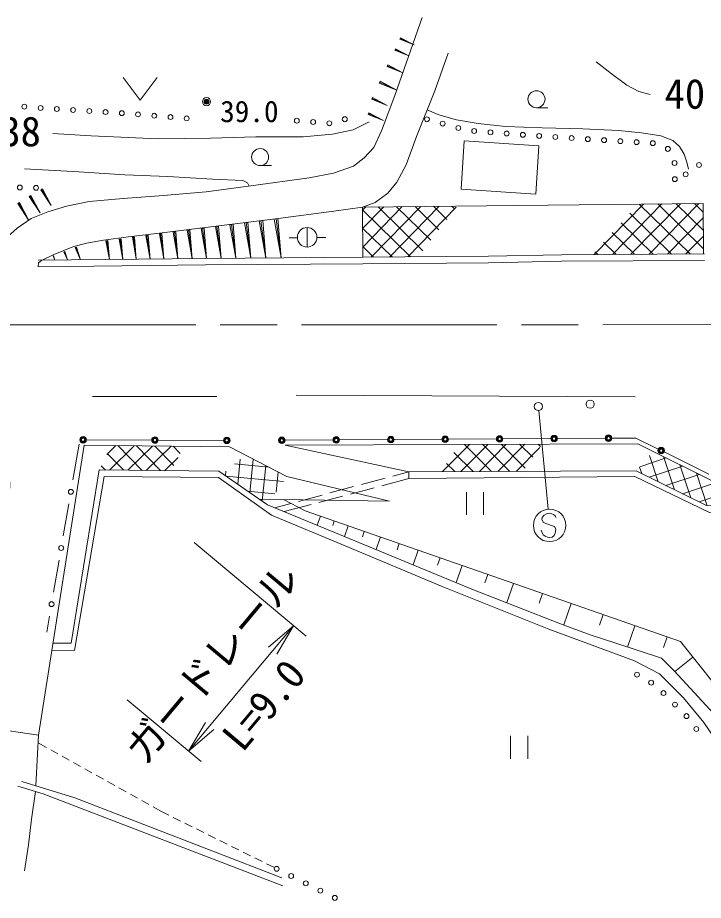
# Model space of a CAD drawing. Units: millimetres at full size, sheet at 1:1000; details may follow other scales. Extents: x 40000 to 680000, y 20000 to 380000.
# Drawn here: x 268504 to 310631, y 260860 to 315079 of the extents above; entities that cross this region are included whole.
import ezdxf
from ezdxf.enums import TextEntityAlignment as Align

# ---------------------------------------------------------------- set-up
doc = ezdxf.new("R2010")
doc.units = ezdxf.units.MM
doc.header["$LTSCALE"] = 1000
doc.header["$PDMODE"] = 32
doc.header["$PDSIZE"] = 500
doc.linetypes.add('CHAIN', pattern=[18.5, 12, -1.5, 3.5, -1.5])
for name, color, linetype, lineweight in [('M-BMK', 2, 'CHAIN', 13), ('M-STR-HTXT', 7, 'Continuous', 13), ('M-STR-STRC', 7, 'Continuous', 13), ('M-WORK', 1, 'Continuous', 13)]:
    doc.layers.add(name, color=color, linetype=linetype, lineweight=lineweight)
doc.styles.add('ＭＳ ゴシック', font='')
doc.styles.get('ＭＳ ゴシック').set_extended_font_data('MS Gothic')

# ---------------------------------------------------------------- blocks, each defined once
blk = doc.blocks.new('open_arrow')
at = {"color": 0, "linetype": 'Continuous', "lineweight": -2}
blk.add_lwpolyline([(7.5, 1.25), (0, 0), (7.5, -1.25)], dxfattribs=at)

msp = doc.modelspace()

# ---------------------------------------------------------------- hatches: boundary and pattern name
at = {"layer": 'M-WORK'}
h = msp.add_hatch(dxfattribs=at)
h.set_pattern_fill('USER', color=256, style=0, pattern_type=2)
h.set_pattern_definition([(45.596, (307412, 301803), (-571.54, 559.77), []), (135.596, (307412, 301803), (-559.77, -571.54), [])])
h.paths.add_polyline_path([(306611, 303622), (310629, 303664), (310636, 300571), (303805, 300528)])
h = msp.add_hatch(dxfattribs=at)
h.set_pattern_fill('USER', color=256, style=0, pattern_type=2)
h.set_pattern_definition([(45.596, (291414, 301591), (-571.54, 559.77), []), (135.596, (291414, 301591), (-559.77, -571.54), [])])
h.paths.add_polyline_path([(289685, 303446), (295514, 303507), (293112, 300391), (289709, 300364)])
h = msp.add_hatch(dxfattribs=at)
h.set_pattern_fill('USER', color=256, style=0, pattern_type=2)
h.set_pattern_definition([(224.347, (277422, 288260), (559.2, -572.1), []), (314.347, (277422, 288260), (572.1, 559.2), [])])
h.paths.add_polyline_path([(277946, 287248), (273514, 287298), (274248, 288794), (278719, 288748)])
h = msp.add_hatch(dxfattribs=at)
h.set_pattern_fill('USER', color=256, style=0, pattern_type=2)
h.set_pattern_definition([(45.21, (296675, 288143), (-567.76, 563.6), []), (135.21, (296675, 288143), (-563.6, -567.76), [])])
h.paths.add_polyline_path([(295640, 288862), (300733, 288881), (299533, 287213), (294523, 287193)])
h = msp.add_hatch(dxfattribs=at)
h.set_pattern_fill('USER', color=256, style=0, pattern_type=2)
h.set_pattern_definition([(84.45, (282861, 286769), (-796.25, 77.39), []), (174.45, (282861, 286769), (-77.39, -796.25), [])])
h.paths.add_polyline_path([(281093, 287063), (282494, 288215), (285050, 286904), (283855, 285153)])
h = msp.add_hatch(dxfattribs=at)
h.set_pattern_fill('USER', color=256, style=0, pattern_type=2)
h.set_pattern_definition([(18.402, (308477, 287232), (-252.55, 759.09), []), (108.402, (308477, 287232), (-759.09, -252.55), [])])
h.paths.add_polyline_path([(307530, 288444), (311625, 286394), (310871, 285087), (306509, 287240)])

# ---------------------------------------------------------------- linework, layer by layer
at = {"layer": 'M-BMK'}
msp.add_line((267449, 296211), (367231, 296236), dxfattribs=at)
at = {"layer": 'M-STR-HTXT'}
for p, q in [((279353, 282833), (286220, 277083)), ((279008, 270030), (285453, 277725)), ((275242, 273184), (279775, 269388))]:
    msp.add_line(p, q, dxfattribs=at)
at = {"layer": 'M-STR-STRC'}
for p, q in [((300517, 290941), (301093, 284887)), ((272726, 289151), (276740, 289134)), ((277140, 289132), (281154, 289116)), ((284935, 289118), (287880, 289137)), ((288280, 289140), (291226, 289158)), ((291626, 289161), (294571, 289180)), ((294971, 289182), (297917, 289201)), ((298317, 289203), (301262, 289222)), ((301662, 289225), (304608, 289243)), ((305008, 289246), (306480, 289255)), ((306480, 289255), (307860, 288577)), ((271902, 286692), (272279, 288879)), ((308219, 288400), (310977, 287043)), ((271309, 283243), (271648, 285214)), ((300729, 284378), (300713, 284265)), ((300713, 284265), (300799, 284082)), ((300858, 284517), (300729, 284378)), ((300989, 284610), (300858, 284517)), ((301155, 284643), (300989, 284610)), ((301271, 284627), (301155, 284643)), ((301415, 284554), (301271, 284627)), ((301525, 284480), (301415, 284554)), ((301559, 284368), (301525, 284480)), ((300716, 283490), (300677, 283600)), ((300799, 284082), (300950, 284009)), ((300950, 284009), (301482, 283820)), ((301482, 283820), (301562, 283648)), ((301562, 283648), (301533, 283420)), ((300800, 283312), (300716, 283490)), ((300903, 283239), (300800, 283312)), ((301049, 283163), (300903, 283239)), ((301170, 283147), (301049, 283163)), ((301337, 283175), (301170, 283147)), ((301462, 283271), (301337, 283175)), ((301533, 283420), (301462, 283271)), ((270715, 279794), (271054, 281765)), ((270291, 277330), (270461, 278315))]:
    msp.add_line(p, q, dxfattribs=at)
for centre, radius in [((272526, 289152), 200), ((272526, 289152), 160), ((272526, 289152), 120), ((272526, 289152), 100), ((276940, 289133), 200), ((276940, 289133), 160), ((276940, 289133), 120), ((276940, 289133), 100), ((281354, 289115), 200), ((281354, 289115), 160), ((281354, 289115), 120), ((281354, 289115), 100), ((284735, 289117), 200), ((284735, 289117), 160), ((284735, 289117), 120), ((284735, 289117), 100), ((288080, 289138), 200), ((288080, 289138), 160), ((288080, 289138), 120), ((288080, 289138), 100), ((291426, 289160), 200), ((291426, 289160), 160), ((291426, 289160), 120), ((291426, 289160), 100), ((294771, 289181), 200), ((294771, 289181), 160), ((294771, 289181), 120), ((294771, 289181), 100), ((298117, 289202), 200), ((298117, 289202), 160), ((298117, 289202), 120), ((298117, 289202), 100), ((301462, 289223), 200), ((301462, 289223), 160), ((301462, 289223), 120), ((301462, 289223), 100), ((304808, 289245), 200), ((304808, 289245), 160), ((304808, 289245), 120), ((304808, 289245), 100), ((308039, 288488), 200), ((308039, 288488), 160), ((308039, 288488), 120), ((308039, 288488), 100), ((271775, 285953), 150), ((301187, 283892), 1000), ((271181, 282504), 150), ((270588, 279054), 150)]:
    msp.add_circle(centre, radius, dxfattribs=at)
at = {"layer": 'M-WORK'}
for p, q in [((291992, 313756), (292032, 313841)), ((291992, 313756), (292855, 313401)), ((292012, 313798), (292855, 313401)), ((292032, 313841), (292855, 313401)), ((291676, 313085), (291715, 313169)), ((291676, 313085), (292538, 312730)), ((291696, 313127), (292538, 312730)), ((291715, 313169), (292538, 312730)), ((291202, 312080), (291247, 312175)), ((291202, 312080), (292171, 311682)), ((291225, 312128), (292171, 311682)), ((291247, 312175), (292171, 311682)), ((274981, 311403), (276031, 310003)), ((276031, 310003), (277081, 311403)), ((290724, 311065), (290774, 311170)), ((290724, 311065), (291801, 310622)), ((290749, 311118), (291801, 310622)), ((290774, 311170), (291801, 310622)), ((290257, 310075), (290301, 310167)), ((290301, 310167), (291200, 309687)), ((290257, 310075), (291200, 309687)), ((290279, 310121), (291200, 309687)), ((290030, 309140), (290073, 309232)), ((290030, 309140), (290973, 308752)), ((290052, 309186), (290973, 308752)), ((290073, 309232), (290973, 308752)), ((300378, 309543), (301078, 309543)), ((295941, 307514), (295744, 304545)), ((300533, 307210), (295941, 307514)), ((300337, 304241), (300533, 307210)), ((283400, 305989), (284100, 305989)), ((269926, 304504), (270026, 304562)), ((269926, 304504), (270563, 303539)), ((269976, 304533), (270563, 303539)), ((270026, 304562), (270563, 303539)), ((295744, 304545), (300337, 304241)), ((268506, 303666), (268613, 303729)), ((268506, 303666), (269192, 302626)), ((268560, 303698), (269192, 302626)), ((268613, 303729), (269192, 302626)), ((269218, 304086), (269321, 304147)), ((269218, 304086), (269879, 303084)), ((269270, 304117), (269879, 303084)), ((269321, 304147), (269879, 303084)), ((310629, 303664), (289685, 303446)), ((310636, 300571), (310629, 303664)), ((289685, 303446), (289709, 300364)), ((283339, 302590), (283568, 302620)), ((283339, 302590), (283749, 300315)), ((283454, 302605), (283749, 300315)), ((283568, 302620), (283749, 300315)), ((284257, 302708), (284497, 302739)), ((284257, 302708), (284686, 300323)), ((284377, 302724), (284686, 300323)), ((284497, 302739), (284686, 300323)), ((278910, 302020), (279086, 302042)), ((278910, 302020), (279225, 300272)), ((278998, 302031), (279225, 300272)), ((279086, 302042), (279225, 300272)), ((279775, 302131), (279961, 302155)), ((279775, 302131), (280108, 300280)), ((279868, 302143), (280108, 300280)), ((279961, 302155), (280108, 300280)), ((280650, 302244), (280847, 302269)), ((280650, 302244), (281002, 300288)), ((280749, 302256), (281002, 300288)), ((280847, 302269), (281002, 300288)), ((281536, 302358), (281743, 302385)), ((281536, 302358), (281907, 300297)), ((281640, 302371), (281907, 300297)), ((281743, 302385), (281907, 300297)), ((282432, 302473), (282650, 302501)), ((282432, 302473), (282822, 300306)), ((282541, 302487), (282822, 300306)), ((282650, 302501), (282822, 300306)), ((286288, 302188), (286288, 300988)), ((274735, 301482), (274861, 301498)), ((274735, 301482), (274960, 300231)), ((274798, 301490), (274960, 300231)), ((274861, 301498), (274960, 300231)), ((275551, 301587), (275686, 301604)), ((275551, 301587), (275793, 300239)), ((275618, 301595), (275793, 300239)), ((275686, 301604), (275793, 300239)), ((276376, 301693), (276521, 301712)), ((276376, 301693), (276636, 300247)), ((276448, 301702), (276636, 300247)), ((276521, 301712), (276636, 300247)), ((277210, 301801), (277366, 301821)), ((277210, 301801), (277489, 300255)), ((277288, 301811), (277489, 300255)), ((277366, 301821), (277489, 300255)), ((278055, 301909), (278221, 301931)), ((278055, 301909), (278351, 300263)), ((278138, 301920), (278351, 300263)), ((278221, 301931), (278351, 300263)), ((285189, 301560), (285680, 301560)), ((286890, 301576), (287439, 301576)), ((272042, 300959), (272118, 300989)), ((272042, 300959), (272372, 300207)), ((272080, 300974), (272372, 300207)), ((272118, 300989), (272372, 300207)), ((273930, 301378), (274046, 301393)), ((273930, 301378), (274138, 300223)), ((273988, 301385), (274138, 300223)), ((274046, 301393), (274138, 300223)), ((270683, 300442), (270708, 300451)), ((270683, 300442), (270793, 300192)), ((270696, 300447), (270793, 300192)), ((270708, 300451), (270793, 300192)), ((271350, 300696), (271401, 300715)), ((271350, 300696), (271568, 300199)), ((271375, 300705), (271568, 300199)), ((271401, 300715), (271568, 300199)), ((289709, 300364), (297427, 300424)), ((297427, 300424), (301918, 300516)), ((301918, 300516), (310701, 300572)), ((269769, 300182), (280050, 300291)), ((269773, 299782), (280054, 299891)), ((280050, 300291), (289709, 300364)), ((280054, 299891), (289712, 299964)), ((289712, 299964), (297433, 300024)), ((297433, 300024), (301923, 300116)), ((301923, 300116), (310703, 300172)), ((273102, 291812), (280749, 291812)), ((285608, 291895), (306452, 291784)), ((292540, 287185), (291557, 286921)), ((291074, 286791), (289625, 286402)), ((292544, 286771), (290882, 286330)), ((287210, 285754), (285762, 285365)), ((289142, 286273), (287693, 285884)), ((290398, 286202), (288948, 285817)), ((296084, 285936), (296084, 284536)), ((297134, 284536), (297134, 285936)), ((285279, 285236), (284296, 284972)), ((288465, 285689), (287015, 285305)), ((286532, 285177), (284869, 284736)), ((287106, 284463), (286908, 283896)), ((287956, 284166), (287858, 283883)), ((288807, 283870), (288576, 283208)), ((289799, 283524), (289684, 283194)), ((290792, 283179), (290523, 282406)), ((291951, 282775), (291816, 282389)), ((293110, 282372), (292796, 281470)), ((294462, 281900), (294305, 281449)), ((295815, 281429), (295448, 280377)), ((297394, 280879), (297211, 280353)), ((298973, 280329), (298561, 279147)), ((300746, 279712), (300540, 279121)), ((302520, 279094), (302065, 277790)), ((304476, 278413), (304249, 277761)), ((306432, 277731), (305974, 276414)), ((308408, 277043), (308178, 276385)), ((309991, 275802), (308852, 274892)), ((298793, 270959), (298793, 269559)), ((299843, 269559), (299843, 270959)), ((269762, 270542), (270276, 270254)), ((270538, 270108), (270975, 269864)), ((271237, 269718), (271673, 269474)), ((271935, 269328), (272371, 269084)), ((272633, 268937), (273070, 268694)), ((273332, 268547), (273768, 268303)), ((274030, 268157), (274467, 267913)), ((274729, 267767), (275165, 267523)), ((275427, 267377), (275863, 267133)), ((276125, 266987), (276562, 266743)), ((276824, 266596), (277338, 266309)), ((277338, 266309), (277786, 266087)), ((278055, 265954), (278503, 265731)), ((278772, 265598), (279220, 265376)), ((279488, 265243), (279936, 265021)), ((280205, 264887), (280653, 264665)), ((280922, 264532), (281370, 264310)), ((281639, 264177), (282087, 263955)), ((282355, 263821), (282803, 263599)), ((283072, 263466), (283520, 263244)), ((283789, 263110), (284237, 262888))]:
    msp.add_line(p, q, dxfattribs=at)
for points in [[(265158, 299336), (265514, 299471), (266164, 300073), (267305, 301116), (268471, 302146), (269342, 302747), (270348, 303152), (271514, 303508), (272888, 303790), (274986, 303974), (277465, 304158), (280090, 304379), (282827, 304747), (286422, 305238), (287906, 305520), (289146, 305962), (289796, 306478), (290385, 307103), (290851, 308134), (291686, 310293), (293360, 315079)], [(269773, 299782), (269790, 300016), (269975, 300169), (270695, 300513), (271895, 300992), (272737, 301224), (273784, 301404), (275322, 301617), (277392, 301862), (280860, 302288), (284516, 302738), (287938, 303192), (289685, 303446), (290478, 303732), (291247, 304305), (291803, 304968), (292380, 306039), (293018, 307782), (294128, 310593), (294946, 312892)], [(304047, 312356), (304967, 311645), (305924, 310933), (306660, 310552), (307372, 310368)], [(293666, 309423), (294382, 309100), (295462, 308805), (296787, 308584), (298481, 308400), (300726, 308302), (303217, 308253), (305425, 308142), (306836, 308007), (308027, 307811), (308751, 307541), (309168, 307173), (309458, 306686), (309622, 306204), (309720, 305770)], [(270657, 307957), (273013, 307828), (277117, 307644), (280356, 307681), (283135, 307754), (286043, 307754), (287847, 307920), (289117, 308196), (290093, 308675)], [(268931, 305786), (272262, 305602), (275096, 305418), (277728, 305326), (280471, 305160), (282330, 305068), (282624, 304939), (282736, 304735)], [(268028, 286570), (267784, 276945), (266717, 271465), (269781, 270996), (272583, 288812), (281510, 288720)], [(281510, 288720), (285050, 286904), (291345, 285385), (283348, 285504)], [(292540, 287185), (292544, 286771), (306428, 286894), (311010, 284685), (319974, 284611), (323066, 287151), (330888, 287133), (330888, 287538), (322790, 287630), (319898, 285142)], [(318917, 261512), (313478, 267862), (312181, 269546), (310662, 271782), (309420, 273300), (307929, 274764), (306411, 275564), (301138, 277524), (294595, 280147), (288632, 282632), (284104, 284524), (280852, 286843), (273816, 286886), (272006, 276205), (270603, 276224)], [(270671, 276651), (271799, 276649), (273514, 287298), (280874, 287214), (283855, 285153), (286984, 283865), (296408, 279981), (301855, 277846), (303678, 277165), (305260, 276650), (308067, 275730), (308840, 274957), (311767, 271782), (315659, 267075), (318696, 263058), (319414, 261816)], [(284831, 285482), (286161, 284792), (309227, 276758), (312368, 272824)], [(269628, 267901), (269732, 269855), (269781, 270996)], [(268515, 267864), (270071, 267407), (284786, 261757)], [(268763, 268170), (272026, 267157), (284726, 262243)], [(268923, 262677), (269180, 264260), (269364, 265843), (269594, 267547)]]:
    msp.add_lwpolyline(points, dxfattribs=at)
msp.add_lwpolyline([(284931, 288823), (306614, 288903), (311625, 286394), (319898, 285142), (310871, 285087), (306509, 287240), (292540, 287185)], close=True, dxfattribs=at)
for centre, radius in [((300378, 310068), 525), ((268916, 309611), 150), ((269913, 309533), 150), ((270911, 309470), 150), ((280108, 309921), 150), ((280108, 309921), 120), ((280108, 309921), 90), ((280108, 309921), 60), ((280108, 309921), 30), ((280108, 309921), 20), ((271909, 309406), 150), ((272907, 309342), 150), ((273905, 309279), 150), ((274903, 309215), 150), ((275900, 309136), 150), ((276896, 309054), 150), ((277893, 308973), 150), ((278890, 308891), 150), ((285658, 308748), 150), ((286655, 308670), 150), ((287652, 308592), 150), ((288600, 308839), 150), ((293649, 308838), 150), ((294613, 308571), 150), ((295576, 308303), 150), ((296554, 308115), 150), ((297551, 308038), 150), ((298548, 307961), 150), ((299545, 307884), 150), ((300542, 307814), 150), ((301540, 307749), 150), ((302538, 307683), 150), ((303536, 307617), 150), ((304534, 307554), 150), ((305532, 307492), 150), ((306530, 307430), 150), ((307528, 307368), 150), ((283400, 306514), 525), ((308454, 307017), 150), ((308863, 306152), 150), ((310365, 306027), 150), ((308879, 305160), 150), ((309546, 305454), 150), ((268635, 304643), 150), ((269635, 304626), 150), ((286288, 301588), 600), ((300491, 291193), 250), ((303676, 291336), 250), ((306552, 274725), 150), ((307421, 274230), 150), ((308181, 273592), 150), ((308888, 272884), 150), ((309595, 272177), 150), ((310202, 271385), 150), ((284416, 262799), 150), ((285310, 262352), 150), ((286205, 261904), 150), ((287099, 261457), 150), ((287993, 261010), 150)]:
    msp.add_circle(centre, radius, dxfattribs=at)
msp.add_point((280108, 309921), dxfattribs=at)

# ---------------------------------------------------------------- block references
at = {"layer": 'M-STR-HTXT', "xscale": 267, "yscale": 267}
for p, rotation in [((285453, 277725), 230.1), ((279008, 270030), 50.1)]:
    msp.add_blockref('open_arrow', p, dxfattribs=dict(at, rotation=rotation))

# ---------------------------------------------------------------- texts
at = {"layer": 'M-STR-HTXT', "style": 'ＭＳ ゴシック'}
msp.add_text('ガードレール', height=1833, rotation=50.055, dxfattribs=at).set_placement((280442, 275423), align=Align.MIDDLE_CENTER)
msp.add_text('L=9.0', height=1833, rotation=50.055, dxfattribs=at).set_placement((284739, 271919), align=Align.BOTTOM_CENTER)
at = {"layer": 'M-WORK', "style": 'ＭＳ ゴシック'}
for s, height, p in [('40', 1833, (309496, 310400)), ('39.0', 1320, (282739, 309320)), ('38', 1833, (268685, 308093))]:
    msp.add_text(s, height=height, dxfattribs=at).set_placement(p, align=Align.MIDDLE_CENTER)

doc.saveas('drawing.dxf')
